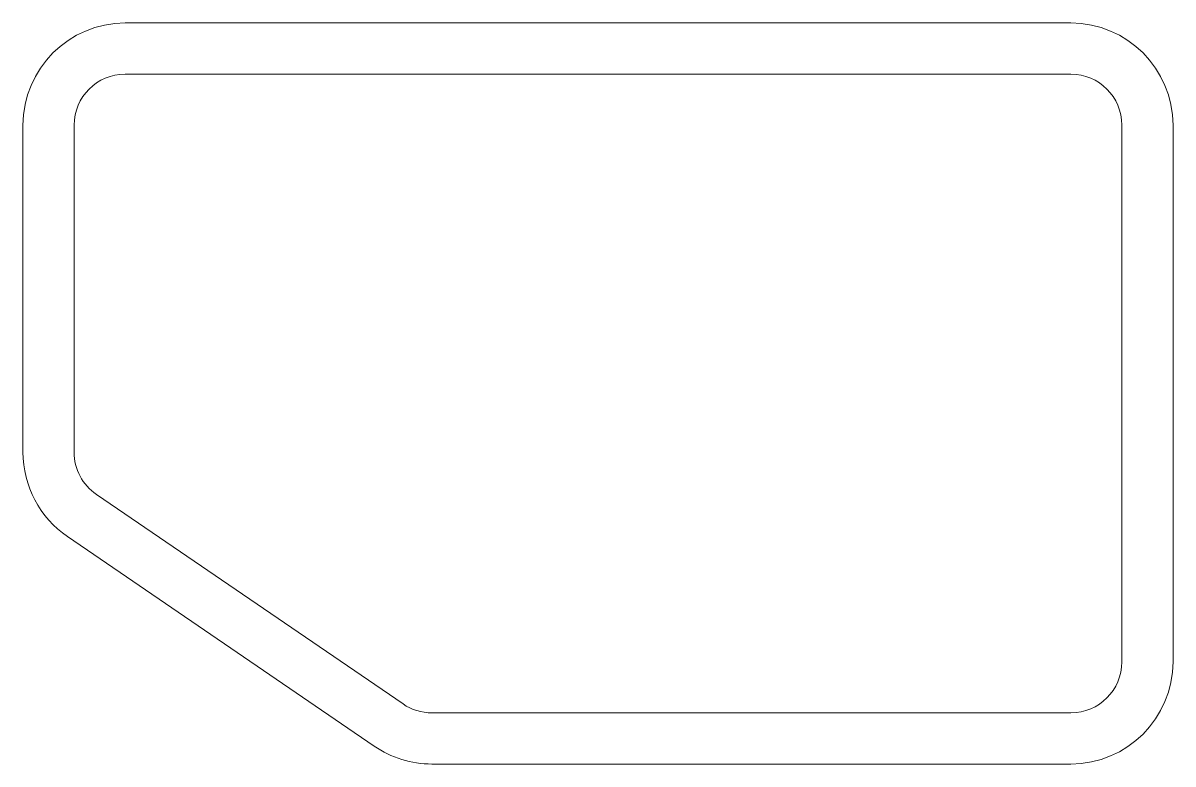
# Model space of a CAD drawing. Header units: millimetres. Extents: x 0 to 45, y 0 to 29.
import ezdxf

# ---------------------------------------------------------------- set-up
doc = ezdxf.new("R2010")
doc.units = ezdxf.units.MM
doc.layers.add('3', color=7, linetype='Continuous', true_color=0xffffff)

msp = doc.modelspace()

# ---------------------------------------------------------------- linework, layer by layer
at = {"layer": '3', "color": 163, "linetype": 'Continuous', "lineweight": 18}
for p, q in [((41, 29), (4, 29)), ((41, 27), (4, 27)), ((0, 25), (0, 12.2)), ((2, 25), (2, 12.2)), ((43, 4), (43, 25)), ((45, 4), (45, 25)), ((14.871619, 2.348711), (2.871619, 10.548711)), ((13.743238, 0.697421), (1.743238, 8.897421)), ((41, 2), (16, 2)), ((41, 0), (16, 0))]:
    msp.add_line(p, q, dxfattribs=at)
for centre, radius, start, end in [((4, 25), 4, 90, 180), ((41, 25), 4, 360, 90), ((4, 25), 2, 90, 180), ((41, 25), 2, 360, 90), ((4, 12.2), 4, 180, 235.653903), ((4, 12.2), 2, 180, 235.653903), ((41, 4), 2, 270, 360), ((41, 4), 4, 270, 360), ((16, 4), 2, 235.653903, 270), ((16, 4), 4, 235.653903, 270)]:
    msp.add_arc(centre, radius, start, end, dxfattribs=at)

doc.saveas('drawing.dxf')
